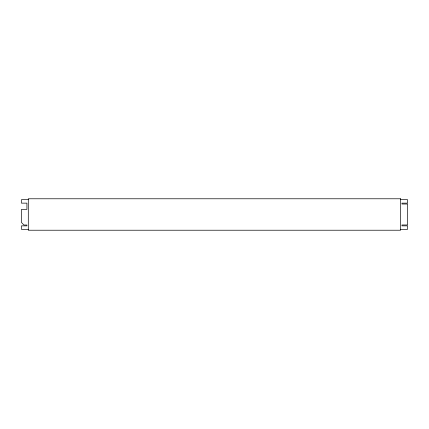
<?xml version="1.0" encoding="UTF-8"?>
<svg xmlns="http://www.w3.org/2000/svg" width="429" height="429" viewBox="0 0 429 429"><rect width="100%" height="100%" fill="white"/><g stroke="black" fill="none" stroke-linecap="round" stroke-linejoin="round"><path stroke-width="0.64" d="M28.298 199.651L21.45 199.651L21.45 203.142L26.93 203.142L26.93 209.4L21.45 209.4L21.45 222.49L23.917 225.021L26.93 225.021L26.93 225.858L21.45 225.858L21.45 229.349L28.298 229.349M400.563 199.651L407.55 199.651L407.55 203.142L401.957 203.142L401.957 204.016L407.55 204.016L407.55 224.984L401.957 224.984L401.957 225.858L407.55 225.858L407.55 229.349L400.563 229.349M400.563 198.777L28.298 198.777L28.298 230.223L400.563 230.223L400.563 198.777"/></g></svg>
